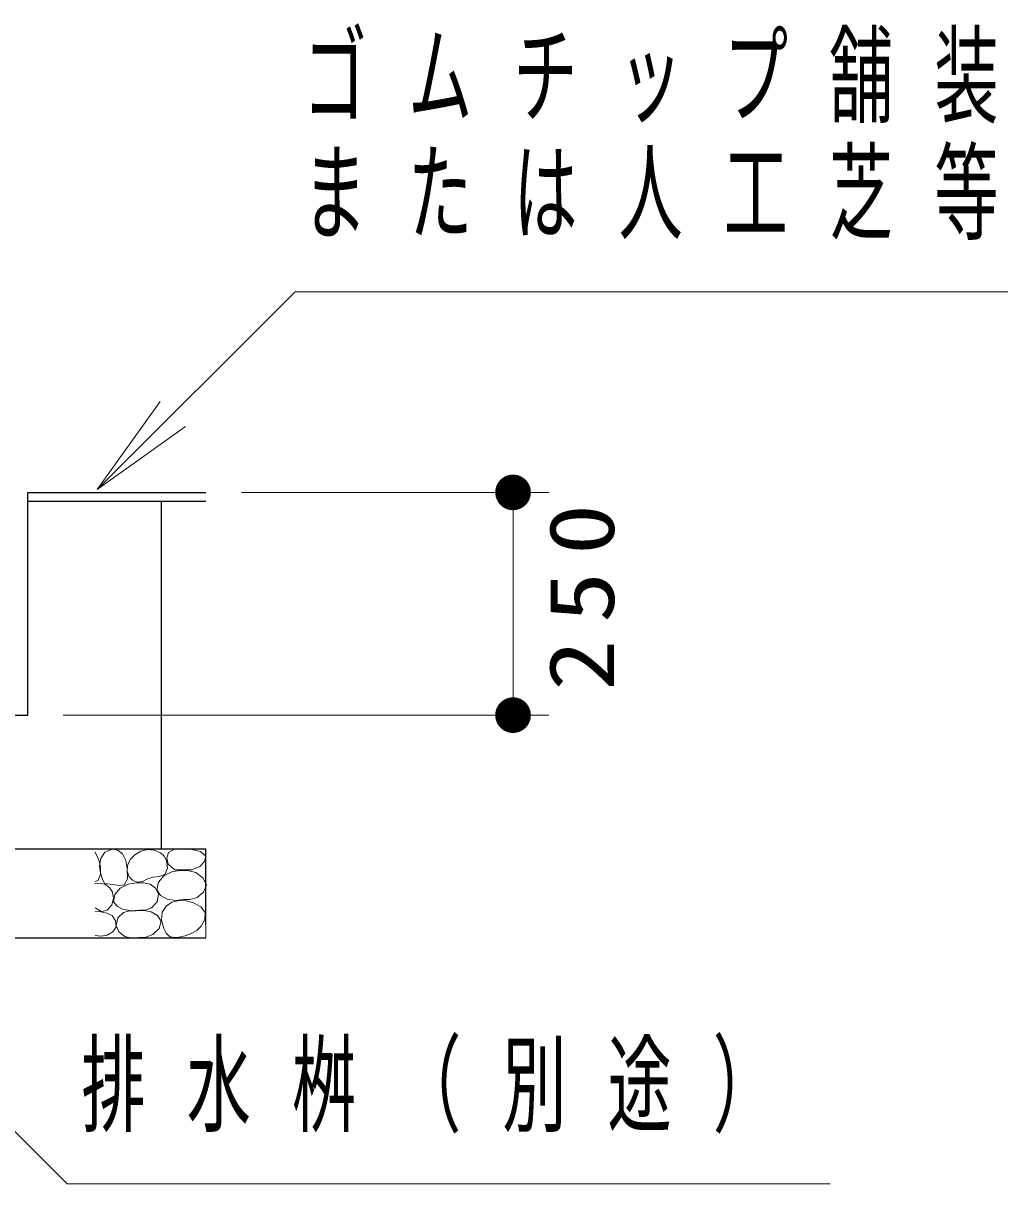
# Model space of a CAD drawing. Units: millimetres on the paper, with parts at other scales. Extents: x -385 to 0, y -594 to 267.
# Drawn here: x -248.07 to -220.68, y 34.92 to 67.48 of the extents above; entities that cross this region are included whole.
import ezdxf

# ---------------------------------------------------------------- set-up
doc = ezdxf.new("R2010")
doc.units = ezdxf.units.MM
doc.layers.add('1_40', color=7, linetype='Continuous', lineweight=25)
doc.styles.add('ＭＳ ゴシック', font='')
doc.styles.get('ＭＳ ゴシック').set_extended_font_data('MS Gothic')

# ---------------------------------------------------------------- blocks, each defined once
blk = doc.blocks.new('filled_dot')
at = {"color": 0, "linetype": 'Continuous', "lineweight": -2, "const_width": 1.25}
blk.add_lwpolyline([(-0.625, 0, 1), (0.625, 0, 1)], format="xyb", close=True, dxfattribs=at)

msp = doc.modelspace()

# ---------------------------------------------------------------- linework, layer by layer
at = {"layer": '1_40', "lineweight": 13}
for p, q in [((-245.991, 54.4), (-244.223, 56.875)), ((-245.991, 54.4), (-243.869, 56.522)), ((-243.516, 56.168), (-245.991, 54.4)), ((-241.942, 54.321), (-233.329, 54.321)), ((-234.329, 54.321), (-234.329, 48.071)), ((-246.942, 48.071), (-233.329, 48.071)), ((-242.942, 44.321), (-246.067, 44.321)), ((-242.942, 44.321), (-242.942, 41.821)), ((-242.942, 41.821), (-246.067, 41.821))]:
    msp.add_line(p, q, dxfattribs=at)
at = {"layer": '1_40'}
for p, q in [((-247.942, 48.071), (-247.942, 54.321)), ((-247.942, 54.321), (-242.942, 54.321)), ((-247.942, 54.071), (-242.942, 54.071)), ((-244.192, 44.321), (-244.192, 54.071)), ((-273.192, 48.071), (-247.942, 48.071)), ((-252.942, 44.321), (-242.942, 44.321)), ((-242.942, 42.196), (-242.942, 44.321)), ((-252.942, 41.821), (-242.942, 41.821))]:
    msp.add_line(p, q, dxfattribs=at)
at = {"layer": '1_40', "lineweight": 13}
for points in [[(-245.991, 54.4), (-240.444, 59.947), (-207.224, 59.947)], [(-246.059, 44.235), (-245.982, 44.097), (-245.929, 43.95), (-245.904, 43.792), (-245.904, 43.622), (-245.966, 43.43), (-246.047, 43.399)], [(-246.053, 42.668), (-245.861, 42.55), (-245.703, 42.604), (-245.582, 42.748), (-245.534, 42.925), (-245.564, 43.101), (-245.64, 43.229), (-245.756, 43.318), (-245.908, 43.354), (-246.065, 43.337)], [(-246.053, 41.887), (-245.884, 41.867), (-245.712, 41.9), (-245.556, 41.992), (-245.464, 42.135), (-245.479, 42.302), (-245.576, 42.445), (-245.721, 42.519), (-245.886, 42.55), (-246.053, 42.569)], [(-253.144, 41.231), (-246.835, 34.922), (-225.435, 34.922)]]:
    msp.add_lwpolyline(points, dxfattribs=at)
for points in [[(-245.787, 43.343), (-245.557, 43.318), (-245.378, 43.29), (-245.229, 43.306), (-245.146, 43.489), (-245.155, 43.764), (-245.187, 43.995), (-245.279, 44.179), (-245.404, 44.276), (-245.557, 44.316), (-245.78, 44.223), (-245.889, 44.051), (-245.923, 43.845), (-245.901, 43.651), (-245.842, 43.467)], [(-244.721, 43.405), (-244.578, 43.474), (-244.424, 43.523), (-244.245, 43.544), (-244.095, 43.597), (-244.017, 43.774), (-244.046, 43.993), (-244.117, 44.114), (-244.219, 44.204), (-244.391, 44.283), (-244.579, 44.303), (-244.764, 44.256), (-244.932, 44.154), (-245.063, 44.021), (-245.142, 43.857), (-245.15, 43.692), (-245.093, 43.535), (-245.001, 43.438), (-244.882, 43.386)], [(-243.575, 43.733), (-243.341, 43.727), (-243.117, 43.82), (-242.986, 43.964), (-242.949, 44.117), (-243.097, 44.241), (-243.34, 44.297), (-243.493, 44.313), (-243.643, 44.316), (-243.841, 44.299), (-243.996, 44.216), (-244.043, 44.062), (-244.002, 43.888), (-243.817, 43.727)], [(-243.575, 42.897), (-243.381, 42.894), (-243.191, 42.953), (-243.006, 43.108), (-242.931, 43.312), (-243.027, 43.51), (-243.228, 43.653), (-243.45, 43.714), (-243.674, 43.715), (-243.902, 43.677), (-244.114, 43.572), (-244.276, 43.385), (-244.318, 43.17), (-244.212, 43.014), (-244.027, 42.909), (-243.798, 42.867)], [(-244.808, 42.6), (-244.633, 42.602), (-244.467, 42.662), (-244.31, 42.833), (-244.269, 43.052), (-244.355, 43.214), (-244.51, 43.324), (-244.693, 43.366), (-244.882, 43.362), (-245.124, 43.327), (-245.347, 43.219), (-245.5, 43.037), (-245.533, 42.835), (-245.436, 42.714), (-245.279, 42.631), (-245.04, 42.579)], [(-243.705, 41.838), (-243.525, 41.881), (-243.352, 41.949), (-243.202, 42.032), (-243.073, 42.147), (-242.97, 42.338), (-242.962, 42.538), (-243.086, 42.697), (-243.29, 42.804), (-243.499, 42.865), (-243.704, 42.875), (-243.897, 42.823), (-244.061, 42.707), (-244.17, 42.544), (-244.191, 42.319), (-244.126, 42.085), (-244.061, 41.956), (-243.965, 41.862), (-243.84, 41.828)], [(-244.826, 41.831), (-244.628, 41.839), (-244.436, 41.912), (-244.258, 42.081), (-244.201, 42.29), (-244.3, 42.45), (-244.479, 42.556), (-244.695, 42.588), (-244.913, 42.581), (-245.089, 42.578), (-245.254, 42.537), (-245.411, 42.384), (-245.464, 42.172), (-245.383, 41.989), (-245.217, 41.862), (-245.023, 41.814)]]:
    msp.add_lwpolyline(points, close=True, dxfattribs=at)

# ---------------------------------------------------------------- block references
at = {"layer": '1_40', "lineweight": 13, "xscale": 0.4, "yscale": 0.4}
for p, rotation in [((-234.329, 54.321), 270), ((-234.329, 48.071), 90)]:
    msp.add_blockref('filled_dot', p, dxfattribs=dict(at, rotation=rotation))

# ---------------------------------------------------------------- texts
at = {"layer": '1_40', "char_height": 2.199, "attachment_point": 4, "style": 'ＭＳ ゴシック'}
for s, insert in [('\\T1.64;\\W0.6;ゴムチップ舗装', (-240.224, 65.897)), ('\\T1.64;\\W0.6;または人工芝等（別途）', (-240.224, 62.597)), ('\\T1.64;\\W0.6;排水桝（別途）', (-246.435, 37.572))]:
    msp.add_mtext(s, dxfattribs=dict(at, insert=insert))
at = {"layer": '1_40', "insert": (-233.329, 51.611), "char_height": 1.833, "attachment_point": 2, "rotation": 90, "style": 'ＭＳ ゴシック'}
msp.add_mtext('\\T1.33;\\W1.15;250', dxfattribs=at)

doc.saveas('drawing.dxf')
